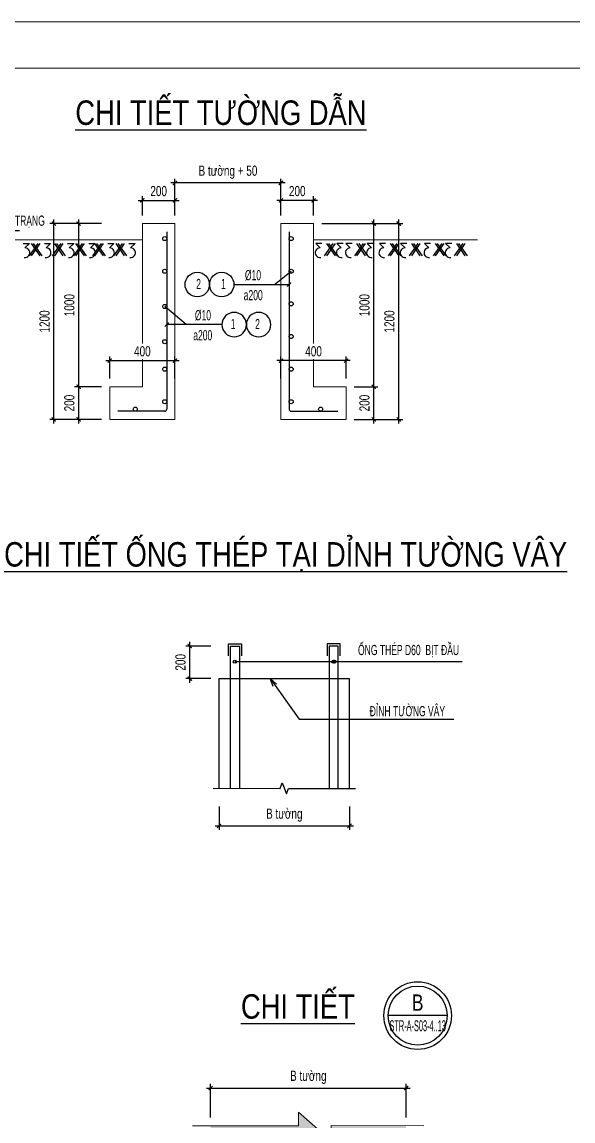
# Model space of a CAD drawing. Header units: millimetres. Extents: x -147841 to 368790, y -162721 to 84261.
# Drawn here: x 39003 to 52524, y -115066 to -88123 of the extents above; entities that cross this region are included whole.
import ezdxf
from ezdxf.enums import TextEntityAlignment as Align

# ---------------------------------------------------------------- set-up
doc = ezdxf.new("R2010")
doc.units = ezdxf.units.MM
doc.header["$LTSCALE"] = 1000
doc.header["$MEASUREMENT"] = 0
doc.header["$PDMODE"] = 1
doc.header["$PDSIZE"] = -10
doc.layers.get('0').update_dxf_attribs({"linetype": 'CONTINUOUS', "lineweight": 18})
doc.layers.get('DEFPOINTS').update_dxf_attribs({"color": 5, "linetype": 'CONTINUOUS', "lineweight": 18})
for name, color, linetype in [('0-Manh', 8, 'CONTINUOUS'), ('ccu11-Chidan', 9, 'CONTINUOUS'), ('ccu11-Manh', 8, 'CONTINUOUS'), ('ccu11-Thay', 7, 'CONTINUOUS'), ('ccu11-Thep', 4, 'CONTINUOUS'), ('ccu11-Thepdai', 6, 'CONTINUOUS'), ('d-chudan', 9, 'CONTINUOUS'), ('KC-Chidan', 9, 'CONTINUOUS'), ('KC-Cotthep', 8, 'CONTINUOUS'), ('KC-Dim', 8, 'CONTINUOUS'), ('KC-Hatch', 251, 'CONTINUOUS'), ('KC-Text', 31, 'CONTINUOUS'), ('THAY', 7, 'CONTINUOUS')]:
    doc.layers.add(name, color=color, linetype=linetype)
doc.layers.add('ccu11-Dim', color=8, linetype='CONTINUOUS', lineweight=18)
doc.layers.add('DIM', color=8, linetype='CONTINUOUS', lineweight=18)
doc.styles.add('ARIAL', font='arial.ttf', dxfattribs={"width": 0.7})
doc.styles.add('ccu11-dim', font='vnsimli.shx', dxfattribs={"width": 0.65, "bigfont": 'bigfont.shx'})
doc.styles.add('ccu11-VnAvantH', font='VHAVAN_3.TTF', dxfattribs={"width": 0.8})
doc.dimstyles.new('2.5-100x4', dxfattribs={"dimscale": 100, "dimtxt": 2.5, "dimasz": 1, "dimexe": 1, "dimexo": 2, "dimgap": 1, "dimtad": 1, "dimdec": 0, "dimlfac": 0.25, "dimdsep": 46, "dimtxsty": 'ARIAL', "dimblk": 'ARCHTICK', "dimcen": -1, "dimdle": 1, "dimclrd": 256, "dimclre": 256, "dimclrt": 1, "dimadec": 0, "dimazin": 2, "dimtfac": 0.1, "dimtdec": 0, "dimtmove": 0, "dimatfit": 1, "dimldrblk": 'ARCHTICK', "dimfxl": 1, "dimtvp": 0.833333, "dimtfill": 1, "dimtolj": 1, "dimtzin": 12, "dimarcsym": 0})
doc.dimstyles.new('2.5-100x8', dxfattribs={"dimscale": 100, "dimtxt": 2.5, "dimasz": 1, "dimexe": 1, "dimexo": 2, "dimgap": 1, "dimtad": 1, "dimdec": 1, "dimlfac": 0.125, "dimdsep": 46, "dimtxsty": 'ARIAL', "dimblk": 'ARCHTICK', "dimcen": -1, "dimdle": 1, "dimclrd": 256, "dimclre": 256, "dimclrt": 5, "dimadec": 0, "dimazin": 2, "dimtfac": 0.1, "dimtdec": 1, "dimtmove": 0, "dimatfit": 1, "dimldrblk": 'ARCHTICK', "dimfxl": 1, "dimtvp": 0.833333, "dimtfill": 1, "dimtolj": 1, "dimtzin": 12, "dimarcsym": 0})
doc.dimstyles.new('ccu11-100', dxfattribs={"dimscale": 100, "dimtxt": 2.5, "dimasz": 1, "dimexe": 1, "dimexo": 2, "dimgap": 1, "dimtad": 1, "dimdec": 1, "dimdsep": 46, "dimtxsty": 'ccu11-dim', "dimblk": 'ARCHTICK', "dimcen": -1, "dimdle": 1, "dimclrd": 256, "dimclre": 256, "dimclrt": 3, "dimadec": 0, "dimazin": 2, "dimtfac": 0.1, "dimtdec": 1, "dimtmove": 0, "dimatfit": 1, "dimldrblk": 'ARCHTICK', "dimfxl": 1, "dimtvp": 0.833333, "dimtolj": 1, "dimtzin": 12, "dimarcsym": 0})

# ---------------------------------------------------------------- blocks, each defined once
blk = doc.blocks.new('_ARCHTICK')
at = {"color": 0, "linetype": 'ByBlock', "const_width": 0.3}
blk.add_lwpolyline([(-0.5, -0.5), (0.5, 0.5)], dxfattribs=at)
blk = doc.blocks.new('*D29')
at = {"layer": 'ccu11-Dim', "lineweight": -2, "transparency": 16777216}
for p, q in [((41957, -92865), (41957, -92396)), ((42757, -92865), (42757, -92396)), ((41857, -92496), (42857, -92496))]:
    blk.add_line(p, q, dxfattribs=at)
at = {"layer": 'DEFPOINTS', "color": 0, "transparency": 16777216}
for p in [(41957, -93065), (42757, -93065)]:
    blk.add_point(p, dxfattribs=at)
at = {"layer": 'ccu11-Dim', "lineweight": -2, "transparency": 16777216, "xscale": 100, "yscale": 100, "zscale": 100, "rotation": 180}
blk.add_blockref('_ARCHTICK', (41957, -92496), dxfattribs=at)
at = {"layer": 'ccu11-Dim', "lineweight": -2, "transparency": 16777216, "xscale": 100, "yscale": 100, "zscale": 100}
blk.add_blockref('_ARCHTICK', (42757, -92496), dxfattribs=at)
at = {"layer": 'ccu11-Dim', "color": 1, "transparency": 16777216, "insert": (42357, -92269), "char_height": 250, "attachment_point": 5, "style": 'ARIAL', "bg_fill": 3, "box_fill_scale": 1.25, "bg_fill_color": 256, "bg_fill_true_color": 13158600, "bg_fill_transparency": 0}
blk.add_mtext('\\A1;200', dxfattribs=at)
at = {"layer": 'DEFPOINTS', "color": 0, "transparency": 16777216}
blk.add_point((42757, -92496), dxfattribs=at)
blk = doc.blocks.new('*D30')
at = {"layer": 'ccu11-Dim', "lineweight": -2, "transparency": 16777216}
for p, q in [((45357, -92865), (45357, -92396)), ((46157, -92865), (46157, -92396)), ((46257, -92496), (45257, -92496))]:
    blk.add_line(p, q, dxfattribs=at)
at = {"layer": 'DEFPOINTS', "color": 0, "transparency": 16777216}
for p in [(45357, -93065), (46157, -93065)]:
    blk.add_point(p, dxfattribs=at)
at = {"layer": 'ccu11-Dim', "lineweight": -2, "transparency": 16777216, "xscale": 100, "yscale": 100, "zscale": 100, "rotation": 180}
blk.add_blockref('_ARCHTICK', (45357, -92496), dxfattribs=at)
at = {"layer": 'ccu11-Dim', "lineweight": -2, "transparency": 16777216, "xscale": 100, "yscale": 100, "zscale": 100}
blk.add_blockref('_ARCHTICK', (46157, -92496), dxfattribs=at)
at = {"layer": 'ccu11-Dim', "color": 1, "transparency": 16777216, "insert": (45757, -92269), "char_height": 250, "attachment_point": 5, "style": 'ARIAL', "bg_fill": 3, "box_fill_scale": 1.25, "bg_fill_color": 256, "bg_fill_true_color": 13158600, "bg_fill_transparency": 0}
blk.add_mtext('\\A1;200', dxfattribs=at)
at = {"layer": 'DEFPOINTS', "color": 0, "transparency": 16777216}
blk.add_point((45357, -92496), dxfattribs=at)
blk = doc.blocks.new('*D31')
at = {"layer": 'ccu11-Dim', "lineweight": -2, "transparency": 16777216}
for p, q in [((40957, -93065), (40293, -93065)), ((40393, -92965), (40393, -97165)), ((40957, -97065), (40293, -97065))]:
    blk.add_line(p, q, dxfattribs=at)
at = {"layer": 'DEFPOINTS', "color": 0, "transparency": 16777216}
for p in [(41157, -93065), (40393, -97065), (41157, -97065)]:
    blk.add_point(p, dxfattribs=at)
at = {"layer": 'ccu11-Dim', "lineweight": -2, "transparency": 16777216, "xscale": 100, "yscale": 100, "zscale": 100}
for p, rotation in [((40393, -93065), 90), ((40393, -97065), 270)]:
    blk.add_blockref('_ARCHTICK', p, dxfattribs=dict(at, rotation=rotation))
at = {"layer": 'ccu11-Dim', "color": 1, "transparency": 16777216, "insert": (40166, -95065), "char_height": 250, "attachment_point": 5, "rotation": 90, "style": 'ARIAL', "bg_fill": 3, "box_fill_scale": 1.25, "bg_fill_color": 256, "bg_fill_true_color": 13158600, "bg_fill_transparency": 0}
blk.add_mtext('\\A1;1000', dxfattribs=at)
blk = doc.blocks.new('*D32')
at = {"layer": 'ccu11-Dim', "lineweight": -2, "transparency": 16777216}
for p, q in [((40393, -96965), (40393, -97965)), ((40957, -97065), (40293, -97065)), ((40957, -97865), (40293, -97865))]:
    blk.add_line(p, q, dxfattribs=at)
at = {"layer": 'DEFPOINTS', "color": 0, "transparency": 16777216}
for p in [(41157, -97065), (41157, -97865)]:
    blk.add_point(p, dxfattribs=at)
at = {"layer": 'ccu11-Dim', "lineweight": -2, "transparency": 16777216, "xscale": 100, "yscale": 100, "zscale": 100}
for p, rotation in [((40393, -97065), 90), ((40393, -97865), 270)]:
    blk.add_blockref('_ARCHTICK', p, dxfattribs=dict(at, rotation=rotation))
at = {"layer": 'ccu11-Dim', "color": 1, "transparency": 16777216, "insert": (40166, -97465), "char_height": 250, "attachment_point": 5, "rotation": 90, "style": 'ARIAL', "bg_fill": 3, "box_fill_scale": 1.25, "bg_fill_color": 256, "bg_fill_true_color": 13158600, "bg_fill_transparency": 0}
blk.add_mtext('\\A1;200', dxfattribs=at)
at = {"layer": 'DEFPOINTS', "color": 0, "transparency": 16777216}
blk.add_point((40393, -97865), dxfattribs=at)
blk = doc.blocks.new('*D33')
at = {"layer": 'ccu11-Dim', "lineweight": -2, "transparency": 16777216}
for p, q in [((40957, -93065), (39685, -93065)), ((39785, -97965), (39785, -92965)), ((40957, -97865), (39685, -97865))]:
    blk.add_line(p, q, dxfattribs=at)
at = {"layer": 'DEFPOINTS', "color": 0, "transparency": 16777216}
for p in [(39785, -93065), (41157, -93065), (41157, -97865)]:
    blk.add_point(p, dxfattribs=at)
at = {"layer": 'ccu11-Dim', "lineweight": -2, "transparency": 16777216, "xscale": 100, "yscale": 100, "zscale": 100}
for p, rotation in [((39785, -93065), 90), ((39785, -97865), 270)]:
    blk.add_blockref('_ARCHTICK', p, dxfattribs=dict(at, rotation=rotation))
at = {"layer": 'ccu11-Dim', "color": 1, "transparency": 16777216, "insert": (39558, -95465), "char_height": 250, "attachment_point": 5, "rotation": 90, "style": 'ARIAL', "bg_fill": 3, "box_fill_scale": 1.25, "bg_fill_color": 256, "bg_fill_true_color": 13158600, "bg_fill_transparency": 0}
blk.add_mtext('\\A1;1200', dxfattribs=at)
blk = doc.blocks.new('*D34')
at = {"layer": 'ccu11-Dim', "lineweight": -2, "transparency": 16777216}
for p, q in [((47057, -96424), (45257, -96424)), ((45357, -96865), (45357, -96324)), ((46957, -96865), (46957, -96324))]:
    blk.add_line(p, q, dxfattribs=at)
at = {"layer": 'DEFPOINTS', "color": 0, "transparency": 16777216}
for p in [(45357, -96424), (45357, -97065), (46957, -97065)]:
    blk.add_point(p, dxfattribs=at)
at = {"layer": 'ccu11-Dim', "lineweight": -2, "transparency": 16777216, "xscale": 100, "yscale": 100, "zscale": 100, "rotation": 180}
blk.add_blockref('_ARCHTICK', (45357, -96424), dxfattribs=at)
at = {"layer": 'ccu11-Dim', "lineweight": -2, "transparency": 16777216, "xscale": 100, "yscale": 100, "zscale": 100}
blk.add_blockref('_ARCHTICK', (46957, -96424), dxfattribs=at)
at = {"layer": 'ccu11-Dim', "color": 1, "transparency": 16777216, "insert": (46157, -96197), "char_height": 250, "attachment_point": 5, "style": 'ARIAL', "bg_fill": 3, "box_fill_scale": 1.25, "bg_fill_color": 256, "bg_fill_true_color": 13158600, "bg_fill_transparency": 0}
blk.add_mtext('\\A1;400', dxfattribs=at)
blk = doc.blocks.new('*D35')
at = {"layer": 'ccu11-Dim', "lineweight": -2, "transparency": 16777216}
for p, q in [((45457, -92068), (42657, -92068)), ((42757, -92568), (42757, -91968)), ((45357, -92568), (45357, -91968))]:
    blk.add_line(p, q, dxfattribs=at)
at = {"layer": 'DEFPOINTS', "color": 0, "transparency": 16777216}
for p in [(42757, -92068), (42757, -92768), (45357, -92768)]:
    blk.add_point(p, dxfattribs=at)
at = {"layer": 'ccu11-Dim', "lineweight": -2, "transparency": 16777216, "xscale": 100, "yscale": 100, "zscale": 100, "rotation": 180}
blk.add_blockref('_ARCHTICK', (42757, -92068), dxfattribs=at)
at = {"layer": 'ccu11-Dim', "lineweight": -2, "transparency": 16777216, "xscale": 100, "yscale": 100, "zscale": 100}
blk.add_blockref('_ARCHTICK', (45357, -92068), dxfattribs=at)
at = {"layer": 'ccu11-Dim', "color": 1, "transparency": 16777216, "insert": (44057, -91806), "char_height": 250, "attachment_point": 5, "style": 'ARIAL', "bg_fill": 3, "box_fill_scale": 1.25, "bg_fill_color": 256, "bg_fill_true_color": 13158600, "bg_fill_transparency": 0}
blk.add_mtext('\\A1;B tường + 50', dxfattribs=at)
blk = doc.blocks.new('*D36')
at = {"layer": 'ccu11-Dim', "lineweight": -2, "transparency": 16777216}
for p, q in [((46357, -93065), (48347, -93065)), ((48247, -97965), (48247, -92965)), ((47157, -97865), (48347, -97865))]:
    blk.add_line(p, q, dxfattribs=at)
at = {"layer": 'DEFPOINTS', "color": 0, "transparency": 16777216}
for p in [(46157, -93065), (48247, -93065), (46957, -97865)]:
    blk.add_point(p, dxfattribs=at)
at = {"layer": 'ccu11-Dim', "lineweight": -2, "transparency": 16777216, "xscale": 100, "yscale": 100, "zscale": 100}
for p, rotation in [((48247, -93065), 90), ((48247, -97865), 270)]:
    blk.add_blockref('_ARCHTICK', p, dxfattribs=dict(at, rotation=rotation))
at = {"layer": 'ccu11-Dim', "color": 1, "transparency": 16777216, "insert": (48019, -95465), "char_height": 250, "attachment_point": 5, "rotation": 90, "style": 'ARIAL', "bg_fill": 3, "box_fill_scale": 1.25, "bg_fill_color": 256, "bg_fill_true_color": 13158600, "bg_fill_transparency": 0}
blk.add_mtext('\\A1;1200', dxfattribs=at)
blk = doc.blocks.new('*D37')
at = {"layer": 'ccu11-Dim', "lineweight": -2, "transparency": 16777216}
for p, q in [((47635, -97965), (47635, -96965)), ((47157, -97065), (47735, -97065)), ((47157, -97865), (47735, -97865))]:
    blk.add_line(p, q, dxfattribs=at)
at = {"layer": 'DEFPOINTS', "color": 0, "transparency": 16777216}
for p in [(46957, -97065), (46957, -97865)]:
    blk.add_point(p, dxfattribs=at)
at = {"layer": 'ccu11-Dim', "lineweight": -2, "transparency": 16777216, "xscale": 100, "yscale": 100, "zscale": 100}
for p, rotation in [((47635, -97065), 90), ((47635, -97865), 270)]:
    blk.add_blockref('_ARCHTICK', p, dxfattribs=dict(at, rotation=rotation))
at = {"layer": 'ccu11-Dim', "color": 1, "transparency": 16777216, "insert": (47407, -97465), "char_height": 250, "attachment_point": 5, "rotation": 90, "style": 'ARIAL', "bg_fill": 3, "box_fill_scale": 1.25, "bg_fill_color": 256, "bg_fill_true_color": 13158600, "bg_fill_transparency": 0}
blk.add_mtext('\\A1;200', dxfattribs=at)
at = {"layer": 'DEFPOINTS', "color": 0, "transparency": 16777216}
blk.add_point((47635, -97065), dxfattribs=at)
blk = doc.blocks.new('*D38')
at = {"layer": 'ccu11-Dim', "lineweight": -2, "transparency": 16777216}
for p, q in [((47157, -93065), (47735, -93065)), ((47635, -97165), (47635, -92965)), ((47157, -97065), (47735, -97065))]:
    blk.add_line(p, q, dxfattribs=at)
at = {"layer": 'DEFPOINTS', "color": 0, "transparency": 16777216}
for p in [(46957, -93065), (47635, -93065), (46957, -97065)]:
    blk.add_point(p, dxfattribs=at)
at = {"layer": 'ccu11-Dim', "lineweight": -2, "transparency": 16777216, "xscale": 100, "yscale": 100, "zscale": 100}
for p, rotation in [((47635, -93065), 90), ((47635, -97065), 270)]:
    blk.add_blockref('_ARCHTICK', p, dxfattribs=dict(at, rotation=rotation))
at = {"layer": 'ccu11-Dim', "color": 1, "transparency": 16777216, "insert": (47407, -95065), "char_height": 250, "attachment_point": 5, "rotation": 90, "style": 'ARIAL', "bg_fill": 3, "box_fill_scale": 1.25, "bg_fill_color": 256, "bg_fill_true_color": 13158600, "bg_fill_transparency": 0}
blk.add_mtext('\\A1;1000', dxfattribs=at)
blk = doc.blocks.new('*D76')
at = {"layer": 'DEFPOINTS', "color": 0, "transparency": 16777216}
for p in [(43840, -107158), (47040, -107158), (47040, -107830)]:
    blk.add_point(p, dxfattribs=at)
at = {"layer": 'KC-Dim', "lineweight": -2, "transparency": 16777216}
for p, q in [((43840, -107358), (43840, -107930)), ((47040, -107358), (47040, -107930)), ((43740, -107830), (47140, -107830))]:
    blk.add_line(p, q, dxfattribs=at)
at = {"layer": 'KC-Dim', "lineweight": -2, "transparency": 16777216, "xscale": 100, "yscale": 100, "zscale": 100, "rotation": 180}
blk.add_blockref('_ARCHTICK', (43840, -107830), dxfattribs=at)
at = {"layer": 'KC-Dim', "lineweight": -2, "transparency": 16777216, "xscale": 100, "yscale": 100, "zscale": 100}
blk.add_blockref('_ARCHTICK', (47040, -107830), dxfattribs=at)
at = {"layer": 'KC-Dim', "color": 1, "transparency": 16777216, "insert": (45440, -107568), "char_height": 250, "attachment_point": 5, "style": 'ARIAL', "bg_fill": 3, "box_fill_scale": 1.25, "bg_fill_color": 256, "bg_fill_true_color": 13158600, "bg_fill_transparency": 0}
blk.add_mtext('\\A1;B tường', dxfattribs=at)
blk = doc.blocks.new('*D77')
at = {"layer": 'DEFPOINTS', "color": 0, "transparency": 16777216}
for p in [(43840, -103421), (43840, -104221)]:
    blk.add_point(p, dxfattribs=at)
at = {"layer": 'KC-Dim', "lineweight": -2, "transparency": 16777216}
for p, q in [((43640, -103421), (43021, -103421)), ((43121, -104321), (43121, -103321)), ((43640, -104221), (43021, -104221))]:
    blk.add_line(p, q, dxfattribs=at)
at = {"layer": 'KC-Dim', "lineweight": -2, "transparency": 16777216, "xscale": 100, "yscale": 100, "zscale": 100}
for p, rotation in [((43121, -103421), 90), ((43121, -104221), 270)]:
    blk.add_blockref('_ARCHTICK', p, dxfattribs=dict(at, rotation=rotation))
at = {"layer": 'KC-Dim', "color": 1, "transparency": 16777216, "insert": (42893, -103821), "char_height": 250, "attachment_point": 5, "rotation": 90, "style": 'ARIAL', "bg_fill": 3, "box_fill_scale": 1.25, "bg_fill_color": 256, "bg_fill_true_color": 13158600, "bg_fill_transparency": 0}
blk.add_mtext('\\A1;200', dxfattribs=at)
at = {"layer": 'DEFPOINTS', "color": 0, "transparency": 16777216}
blk.add_point((43121, -103421), dxfattribs=at)
blk = doc.blocks.new('att_thep_2')
blk.add_circle((-300, 0), 300)
at = {"color": 3, "style": 'ARIAL', "width": 0.6}
blk.add_attdef('DK', text='', height=250, dxfattribs=at).set_placement((467, 105), align=Align.CENTER)
at = {"color": 31, "style": 'ARIAL', "width": 0.6}
blk.add_attdef('SH', text='', height=250, dxfattribs=at).set_placement((-281, -111), align=Align.CENTER)
at = {"color": 2, "style": 'ARIAL', "width": 0.6}
blk.add_attdef('KC', text='', height=250, dxfattribs=at).set_placement((472, -355), align=Align.CENTER)
blk = doc.blocks.new('*U22')
for p, q in [((165, 0), (165, 452)), ((0, 184), (1212, 184)), ((0, 0), (329, 0)), ((45, 120), (284, 120)), ((165, 0), (45, 120)), ((165, 0), (284, 120))]:
    blk.add_line(p, q)
at = {"color": 251}
blk.add_solid([(45, 120), (165, 120), (165, 0)], dxfattribs=at)
at = {"color": 31, "ltscale": 10, "style": 'ARIAL', "width": 0.6}
blk.add_attdef('CCD1', (276, 278), '', height=200, dxfattribs=at)
blk = doc.blocks.new('*D127')
at = {"layer": 'DEFPOINTS', "color": 0, "transparency": 16777216}
for p in [(48429, -114257), (43629, -115182), (48429, -115182)]:
    blk.add_point(p, dxfattribs=at)
at = {"layer": 'KC-Dim', "lineweight": -2, "transparency": 16777216}
for p, q in [((43629, -114982), (43629, -114157)), ((48429, -114982), (48429, -114157)), ((43529, -114257), (48529, -114257))]:
    blk.add_line(p, q, dxfattribs=at)
at = {"layer": 'KC-Dim', "lineweight": -2, "transparency": 16777216, "xscale": 100, "yscale": 100, "zscale": 100, "rotation": 180}
blk.add_blockref('_ARCHTICK', (43629, -114257), dxfattribs=at)
at = {"layer": 'KC-Dim', "lineweight": -2, "transparency": 16777216, "xscale": 100, "yscale": 100, "zscale": 100}
blk.add_blockref('_ARCHTICK', (48429, -114257), dxfattribs=at)
at = {"layer": 'KC-Dim', "color": 5, "transparency": 16777216, "insert": (46029, -113995), "char_height": 250, "attachment_point": 5, "style": 'ARIAL', "bg_fill": 3, "box_fill_scale": 1.25, "bg_fill_color": 256, "bg_fill_true_color": 13158600, "bg_fill_transparency": 0}
blk.add_mtext('\\A1;B tường', dxfattribs=at)
blk = doc.blocks.new('ct-ve')
at = {"layer": 'ccu11-Chidan', "color": 7}
blk.add_lwpolyline([(484, 0), (-484, 0)], dxfattribs=at)
at = {"layer": 'ccu11-Chidan', "color": 9}
blk.add_circle((0, 0), 553, dxfattribs=at)
at = {"layer": 'ccu11-Chidan', "color": 3}
blk.add_circle((0, 0), 484, dxfattribs=at)
at = {"layer": 'ccu11-Chidan', "color": 7, "style": 'ccu11-VnAvantH', "width": 0.8}
blk.add_attdef('B', text='', height=250, dxfattribs=at).set_placement((0, 0), align=Align.BOTTOM_CENTER)
blk.add_attdef('B', text='', height=180, dxfattribs=at).set_placement((0, -76), align=Align.TOP_CENTER)
blk = doc.blocks.new('*D1105')
at = {"layer": 'ccu11-Dim', "lineweight": -2, "transparency": 16777216}
for p, q in [((41057, -96424), (42857, -96424)), ((41157, -96865), (41157, -96324)), ((42757, -96865), (42757, -96324))]:
    blk.add_line(p, q, dxfattribs=at)
at = {"layer": 'DEFPOINTS', "color": 0, "transparency": 16777216}
for p in [(42757, -96424), (41157, -97065), (42757, -97065)]:
    blk.add_point(p, dxfattribs=at)
at = {"layer": 'ccu11-Dim', "lineweight": -2, "transparency": 16777216, "xscale": 100, "yscale": 100, "zscale": 100, "rotation": 180}
blk.add_blockref('_ARCHTICK', (41157, -96424), dxfattribs=at)
at = {"layer": 'ccu11-Dim', "lineweight": -2, "transparency": 16777216, "xscale": 100, "yscale": 100, "zscale": 100}
blk.add_blockref('_ARCHTICK', (42757, -96424), dxfattribs=at)
at = {"layer": 'ccu11-Dim', "color": 1, "transparency": 16777216, "insert": (41957, -96197), "char_height": 250, "attachment_point": 5, "style": 'ARIAL', "bg_fill": 3, "box_fill_scale": 1.25, "bg_fill_color": 256, "bg_fill_true_color": 13158600, "bg_fill_transparency": 0}
blk.add_mtext('\\A1;400', dxfattribs=at)

msp = doc.modelspace()

# ---------------------------------------------------------------- hatches: boundary and pattern name
at = {"layer": 'KC-Hatch', "ltscale": 3000}
h = msp.add_hatch(dxfattribs=at)
h.set_pattern_fill('AR-CONC', color=251, scale=80)
h.set_pattern_definition([(50, (-7698.27, 3398.9), (573.8081, -50.2017), [60, -660]), (355, (-7698.27, 3398.9), (-111.001, 601.7537), [48, -528]), (100.45144, (-7650.45, 3394.73), (462.807, 551.552), [50.9922, -560.9137]), (46.1842, (-7698.3, 3558.9), (853.793, -132.4154), [90, -990]), (96.63564, (-7627.1, 3547.9), (747.7296, 779.295), [76.4883, -841.371]), (351.18416, (-7698.3, 3558.9), (747.7296, 779.295), [72, -792]), (21, (-7618.27, 3518.9), (477.5256, -322.0951), [60, -660]), (326, (-7618.27, 3518.9), (194.6523, 580.12), [48, -528]), (71.45144, (-7578.5, 3492.1), (672.178, 258.025), [50.9922, -560.9137]), (37.5, (-7698.27, 3398.92), (9.72788, 266.31508), [0, -521.6, 0, -536, 0, -530]), (7.5, (-7698.27, 3398.92), (210.45563, 315.52937), [0, -305.6, 0, -509.6, 0, -202]), (327.5, (-7876.67, 3398.92), (427.05795, -18.0439), [0, -200, 0, -624, 0, -828]), (317.5, (-7956.67, 3398.9), (466.5489, 80.084), [0, -260, 0, -414.4, 0, -588])])
h.paths.add_polyline_path([(43628.99, -128911.26), (45954.63, -128911.26), (45954.63, -128581.96), (46658.99, -129280.93), (46658.99, -128902.32), (48428.99, -128902.32), (48428.99, -122852.55), (47628.99, -122852.55), (47628.99, -118052.55), (48428.99, -118052.55), (48428.99, -115180.01), (46590.22, -115172.78), (46590.22, -115551.39), (45784.22, -114852.42), (45784.22, -115181.72), (43628.99, -115181.72)])

# ---------------------------------------------------------------- linework, layer by layer
msp.add_line((36997.68, -93465.24), (41956.75, -93465.24))
for points in [[(41956.75, -93065.24), (42756.75, -93065.24), (42756.75, -97865.24), (41156.75, -97865.24), (41156.75, -97065.24), (41956.75, -97065.24), (41956.75, -93065.24)], [(46156.75, -93065.24), (45356.75, -93065.24), (45356.75, -97865.24), (46956.75, -97865.24), (46956.75, -97065.24), (46156.75, -97065.24), (46156.75, -93065.24)]]:
    msp.add_lwpolyline(points)
at = {"layer": '0-Manh'}
msp.add_lwpolyline([(43690.38, -106909.75), (45340.38, -106910.14), (45390.41, -106772.78), (45490.35, -107047.55), (45540.38, -106910.18), (47190.38, -106910.57)], dxfattribs=at)
at = {"layer": 'ccu11-Thay'}
for p, q in [((43840.38, -104220.58), (47040.38, -104220.58)), ((43840.38, -106909.72), (43840.38, -104220.58)), ((47040.38, -106908.98), (47040.38, -104220.58))]:
    msp.add_line(p, q, dxfattribs=at)
at = {"layer": 'ccu11-Thep'}
for p, q in [((42556.75, -93265.24), (42556.75, -97615.24)), ((45556.75, -93265.24), (45556.75, -97615.24)), ((42506.75, -97665.24), (41356.75, -97665.24)), ((45606.75, -97665.24), (46756.75, -97665.24))]:
    msp.add_line(p, q, dxfattribs=at)
for points in [[(44120.38, -106908.98), (44120.38, -103420.58), (44340.38, -103420.58), (44340.38, -106908.98)], [(46760.38, -106908.98), (46760.38, -103420.58), (46540.38, -103420.58), (46540.38, -106908.98)]]:
    msp.add_lwpolyline(points, dxfattribs=at)
for centre in [(42506.68, -93433.06), (45606.83, -93433.06), (42506.68, -94233.06), (45606.83, -94233.06), (42506.68, -95097.42), (45606.83, -95033.06), (42506.68, -95961.77), (42506.68, -96633.06), (42506.68, -97433.06), (45606.83, -97433.06), (41783.02, -97615.24)]:
    msp.add_circle(centre, 50, dxfattribs=at)
for centre, start, end in [((42506.75, -97615.24), 270, 0), ((45606.75, -97615.24), 180, 270)]:
    msp.add_arc(centre, 50, start, end, dxfattribs=at)
at = {"layer": 'ccu11-Thepdai'}
for points in [[(44070.38, -103662.67), (44070.38, -103370.58), (44390.38, -103370.58), (44390.38, -103662.67)], [(46810.38, -103662.67), (46810.38, -103370.58), (46490.38, -103370.58), (46490.38, -103662.67)]]:
    msp.add_lwpolyline(points, dxfattribs=at)
at = {"layer": 'd-chudan'}
for p, q in [((45198.47, -94559.03), (45556.75, -94559.03)), ((43029.17, -95541.6), (42556.75, -95541.6))]:
    msp.add_line(p, q, dxfattribs=at)
for points in [[(44204.18, -94559.03), (44204.18, -94559.03), (45198.47, -94559.03), (45606.83, -94233.06)], [(43909.33, -95541.6), (43909.33, -95541.6), (43029.17, -95541.6), (42506.68, -95097.42)], [(49806.42, -103805.84), (44225.91, -103805.84)]]:
    msp.add_lwpolyline(points, dxfattribs=at)
for centre in [(44225.91, -103805.84), (46646.12, -103805.84), (46668.03, -103805.84)]:
    msp.add_circle(centre, 38.62, dxfattribs=at)
at = {"layer": 'DIM'}
msp.add_lwpolyline([(43184.64, -115181.72), (45784.22, -115181.72), (45784.22, -114852.42), (46590.22, -115551.39), (46590.22, -115172.78), (48864.32, -115181.72)], dxfattribs=at)
at = {"layer": 'THAY', "color": 8}
for p, q in [((39032.97, -93553.36), (39184.08, -93553.36)), ((39184.08, -93553.36), (39075.47, -93661.84)), ((39388.1, -93550.9), (39177.15, -93856.19)), ((39440.04, -93550.9), (39229.09, -93856.19)), ((39229.09, -93550.9), (39440.04, -93856.19)), ((39281.04, -93550.9), (39491.98, -93856.19)), ((39552.39, -93553.36), (39703.49, -93553.36)), ((39703.49, -93553.36), (39594.88, -93661.84)), ((41514.03, -93550.9), (41303.08, -93856.19)), ((41303.08, -93550.9), (41514.03, -93856.19)), ((41355.02, -93550.9), (41565.97, -93856.19)), ((41626.37, -93553.36), (41777.47, -93553.36)), ((41777.47, -93553.36), (41668.87, -93661.84)), ((48715.98, -93550.9), (48505.03, -93856.19)), ((48556.97, -93550.9), (48767.92, -93856.19)), ((48767.92, -93550.9), (48556.97, -93856.19)), ((48608.91, -93550.9), (48819.86, -93856.19)), ((49029.57, -93553.36), (48878.47, -93553.36)), ((48878.47, -93553.36), (48987.07, -93661.84)), ((49300.92, -93550.9), (49089.97, -93856.19)), ((49141.92, -93550.9), (49352.86, -93856.19)), ((49352.86, -93550.9), (49141.92, -93856.19)), ((49193.86, -93550.9), (49404.81, -93856.19)), ((49548.98, -93553.36), (49397.88, -93553.36)), ((49397.88, -93553.36), (49506.49, -93661.84)), ((49820.33, -93550.9), (49609.39, -93856.19)), ((49661.33, -93550.9), (49872.28, -93856.19)), ((49872.28, -93550.9), (49661.33, -93856.19)), ((49713.27, -93550.9), (49924.22, -93856.19))]:
    msp.add_line(p, q, dxfattribs=at)
for centre, start, end in [((39079.01, -93778.45), 258.919731, 91.735433), ((39598.42, -93778.45), 258.919731, 91.735433), ((41672.4, -93778.45), 258.919731, 91.735433), ((48983.54, -93778.45), 88.264567, 281.080269), ((49502.95, -93778.45), 88.264567, 281.080269)]:
    msp.add_arc(centre, 116.66, start, end, dxfattribs=at)

# ---------------------------------------------------------------- block references
at = {"layer": 'ccu11-Chidan'}
ref = msp.add_blockref('ct-ve', (48711.91, -112482.39), dxfattribs=dict(at, xscale=1.5, yscale=1.5, zscale=1.5))
ref.add_attrib('B', 'B', dxfattribs={"color": 7, "height": 400, "style": 'ccu11-VnAvantH', "width": 0.8}).set_placement((48711.91, -112482.39), align=Align.BOTTOM_CENTER)
ref.add_attrib('B', 'STR-A-S03-4..13', dxfattribs={"color": 31, "height": 270, "style": 'ccu11-VnAvantH', "width": 0.4}).set_placement((48711.91, -112595.86), align=Align.TOP_CENTER)
at = {"layer": 'ccu11-Dim', "xscale": 100, "yscale": 100, "zscale": 100}
for p in [(45556.75, -94559.03), (42556.75, -95541.6)]:
    msp.add_blockref('_ARCHTICK', p, dxfattribs=at)
at = {"layer": 'KC-Cotthep'}
ref = msp.add_blockref('att_thep_2', (43604.18, -94559.03), dxfattribs=at)
ref.add_attrib('SH', '2', dxfattribs={"layer": '0', "color": 31, "height": 250, "style": 'ARIAL', "width": 0.6}).set_placement((43335.99, -94670.51), align=Align.CENTER)
ref = msp.add_blockref('att_thep_2', (44204.18, -94559.03), dxfattribs=at)
ref.add_attrib('KC', 'a200', dxfattribs={"layer": '0', "color": 2, "height": 250, "style": 'ARIAL', "width": 0.6}).set_placement((44677.12, -94943.83), align=Align.CENTER)
ref.add_attrib('DK', '%%C10', dxfattribs={"layer": '0', "color": 175, "height": 250, "style": 'ARIAL', "width": 0.6}).set_placement((44671.6, -94453.62), align=Align.CENTER)
ref.add_attrib('SH', '1', dxfattribs={"layer": '0', "color": 31, "height": 250, "style": 'ARIAL', "width": 0.6}).set_placement((43946.73, -94670.51), align=Align.CENTER)
ref = msp.add_blockref('att_thep_2', (43909.33, -95541.6), dxfattribs=dict(at, xscale=-1))
ref.add_attrib('KC', 'a200', dxfattribs={"layer": '0', "color": 2, "height": 250, "style": 'ARIAL', "width": 0.6}).set_placement((43438.85, -95926.4), align=Align.CENTER)
ref.add_attrib('DK', '%%C10', dxfattribs={"layer": '0', "color": 175, "height": 250, "style": 'ARIAL', "width": 0.6}).set_placement((43443.45, -95436.19), align=Align.CENTER)
ref.add_attrib('SH', '1', dxfattribs={"layer": '0', "color": 31, "height": 250, "style": 'ARIAL', "width": 0.6}).set_placement((44182.43, -95653.08), align=Align.CENTER)
ref = msp.add_blockref('att_thep_2', (44509.33, -95541.6), dxfattribs=dict(at, xscale=-1))
ref.add_attrib('SH', '2', dxfattribs={"layer": '0', "color": 31, "height": 250, "style": 'ARIAL', "width": 0.6}).set_placement((44782.43, -95653.08), align=Align.CENTER)

# ---------------------------------------------------------------- texts
at = {"layer": 'KC-Text', "style": 'ARIAL', "width": 0.8}
for s, p in [('%%UCHI TIẾT TƯỜNG DẪN', (43884.42, -90645.98)), ('%%UCHI TIẾT ỐNG THÉP TẠI DỈNH TƯỜNG VÂY', (45471.59, -101474)), ('%%UCHI TIẾT', (45772.67, -112557.39))]:
    msp.add_text(s, height=600, dxfattribs=at).set_placement(p, align=Align.CENTER)
at = {"layer": 'KC-Text', "color": 1, "style": 'ARIAL', "width": 0.6}
for s, p in [('ỐNG THÉP D60  BỊT ĐẦU', (47248.3, -103643.49)), ('ĐỈNH TƯỜNG VÂY', (47535.63, -105142.92))]:
    msp.add_text(s, height=250, dxfattribs=at).set_placement(p)

# ---------------------------------------------------------------- leaders
at = {"layer": 'ccu11-Manh'}
msp.add_leader([(45089.57, -104220.58), (45800.24, -105216.48), (49602.04, -105216.48)], dimstyle='ccu11-100', override={"dimasz": 2, "dimgap": 1, "dimtad": 0, "dimldrblk": 'Open30'}, dxfattribs=at)

# ---------------------------------------------------------------- next in the draw order: dimensions: what is measured, and where the dimension line sits
at = {"layer": 'ccu11-Dim'}
for base, p1, p2, picture, middle in [((42756.75, -92496.24), (41956.75, -93065.24), (42756.75, -93065.24), '*D29', (42356.75, -92268.6)), ((45356.75, -92496.24), (46156.75, -93065.24), (45356.75, -93065.24), '*D30', (45756.75, -92268.6)), ((45356.75, -96424.18), (46956.75, -97065.24), (45356.75, -97065.24), '*D34', (46156.75, -96196.54))]:
    dim = msp.add_linear_dim(base=base, p1=p1, p2=p2, dimstyle='2.5-100x4', dxfattribs=at)
    dim.commit()
    dim.dimension.update_dxf_attribs({"geometry": picture, "text_midpoint": middle})
dim = msp.add_linear_dim(base=(40393.33, -97065.24), p1=(41156.75, -93065.24), p2=(41156.75, -97065.24), angle=90, dimstyle='2.5-100x4', dxfattribs=at)
dim.commit()
dim.dimension.update_dxf_attribs({"geometry": '*D31', "text_midpoint": (40165.69, -95065.24)})
at = {"layer": 'KC-Dim'}
dim = msp.add_linear_dim(base=(43120.93, -103420.58), p1=(43840.38, -104220.58), p2=(43840.38, -103420.58), angle=90, dimstyle='2.5-100x4', dxfattribs=at)
dim.commit()
dim.dimension.update_dxf_attribs({"geometry": '*D77', "text_midpoint": (42893.29, -103820.58)})
for base, p1, p2, dimstyle, picture, middle in [((47040.38, -107830.5), (43840.38, -107157.82), (47040.38, -107157.82), '2.5-100x4', '*D76', (45440.38, -107568.07)), ((48428.99, -114257.45), (43628.99, -115181.72), (48428.99, -115181.72), '2.5-100x8', '*D127', (46028.99, -113995.02))]:
    dim = msp.add_linear_dim(base=base, p1=p1, p2=p2, text='B tường', dimstyle=dimstyle, dxfattribs=at)
    dim.commit()
    dim.dimension.update_dxf_attribs({"geometry": picture, "text_midpoint": middle})

# ---------------------------------------------------------------- next in the draw order: linework, layer by layer
at = {"layer": 'ccu11-Thep'}
for centre in [(45606.83, -95833.06), (45606.83, -96633.06)]:
    msp.add_circle(centre, 50, dxfattribs=at)

# ---------------------------------------------------------------- next in the draw order: dimensions: what is measured, and where the dimension line sits
at = {"layer": 'ccu11-Dim'}
dim = msp.add_linear_dim(base=(42756.75, -92068.21), p1=(45356.75, -92767.83), p2=(42756.75, -92767.83), text='B tường + 50', dimstyle='2.5-100x4', dxfattribs=at)
dim.commit()
dim.dimension.update_dxf_attribs({"geometry": '*D35', "text_midpoint": (44056.75, -91805.77)})
for base, p1, p2, picture, middle in [((48246.97, -93065.24), (46956.75, -97865.24), (46156.75, -93065.24), '*D36', (48019.33, -95465.24)), ((40393.33, -97865.24), (41156.75, -97065.24), (41156.75, -97865.24), '*D32', (40165.69, -97465.24))]:
    dim = msp.add_linear_dim(base=base, p1=p1, p2=p2, angle=90, dimstyle='2.5-100x4', dxfattribs=at)
    dim.commit()
    dim.dimension.update_dxf_attribs({"geometry": picture, "text_midpoint": middle})

# ---------------------------------------------------------------- next in the draw order: linework, layer by layer
at = {"layer": 'ccu11-Thep'}
msp.add_circle((46330.49, -97615.24), 50, dxfattribs=at)
at = {"layer": 'THAY', "color": 8}
for p, q in [((46360.79, -93553.36), (46209.69, -93553.36)), ((46209.69, -93553.36), (46318.29, -93661.84)), ((46632.14, -93550.9), (46421.19, -93856.19)), ((46473.13, -93550.9), (46684.08, -93856.19)), ((46684.08, -93550.9), (46473.13, -93856.19)), ((46525.07, -93550.9), (46736.02, -93856.19)), ((48196.57, -93550.9), (47985.62, -93856.19)), ((48037.56, -93550.9), (48248.51, -93856.19)), ((48248.51, -93550.9), (48037.56, -93856.19)), ((48089.5, -93550.9), (48300.45, -93856.19)), ((48444.63, -93553.36), (48293.52, -93553.36)), ((48293.52, -93553.36), (48402.13, -93661.84))]:
    msp.add_line(p, q, dxfattribs=at)
for centre in [(46314.76, -93778.45), (48398.6, -93778.45)]:
    msp.add_arc(centre, 116.66, 88.264567, 281.080269, dxfattribs=at)

# ---------------------------------------------------------------- next in the draw order: dimensions: what is measured, and where the dimension line sits
at = {"layer": 'ccu11-Dim'}
for base, p1, p2, angle, picture, middle in [((39785.31, -93065.24), (41156.75, -97865.24), (41156.75, -93065.24), 270, '*D33', (39557.66, -95465.24)), ((47635.02, -97065.24), (46956.75, -97865.24), (46956.75, -97065.24), 90, '*D37', (47407.38, -97465.24))]:
    dim = msp.add_linear_dim(base=base, p1=p1, p2=p2, angle=angle, dimstyle='2.5-100x4', dxfattribs=at)
    dim.commit()
    dim.dimension.update_dxf_attribs({"geometry": picture, "text_midpoint": middle})

# ---------------------------------------------------------------- next in the draw order: linework, layer by layer
at = {"layer": 'THAY', "color": 8}
for p, q in [((39956.61, -93550.9), (39745.66, -93856.19)), ((40008.55, -93550.9), (39797.6, -93856.19)), ((39797.6, -93550.9), (40008.55, -93856.19)), ((39849.55, -93550.9), (40060.49, -93856.19)), ((40120.9, -93553.36), (40272, -93553.36)), ((40272, -93553.36), (40163.39, -93661.84)), ((40476.02, -93550.9), (40265.07, -93856.19)), ((40527.96, -93550.9), (40317.02, -93856.19)), ((40317.02, -93550.9), (40527.96, -93856.19)), ((40368.96, -93550.9), (40579.91, -93856.19)), ((40640.31, -93553.36), (40791.41, -93553.36)), ((40791.41, -93553.36), (40682.81, -93661.84)), ((40942.67, -93550.9), (40731.73, -93856.19)), ((40994.62, -93550.9), (40783.67, -93856.19)), ((40783.67, -93550.9), (40994.62, -93856.19)), ((40835.61, -93550.9), (41046.56, -93856.19)), ((41106.96, -93553.36), (41258.06, -93553.36)), ((41258.06, -93553.36), (41149.46, -93661.84)), ((41462.09, -93550.9), (41251.14, -93856.19))]:
    msp.add_line(p, q, dxfattribs=at)
for centre in [(40166.93, -93778.45), (40686.34, -93778.45), (41152.99, -93778.45)]:
    msp.add_arc(centre, 116.66, 258.919731, 91.735433, dxfattribs=at)

# ---------------------------------------------------------------- next in the draw order: block references
at = {"layer": 'KC-Chidan', "xscale": 1.25, "yscale": 1.25, "zscale": 1.25}
msp.add_blockref('*U22', (37425.83, -93465.24), dxfattribs=at).add_auto_attribs({'CCD1': 'CỐT HIỆN TRẠNG'})

# ---------------------------------------------------------------- next in the draw order: dimensions: what is measured, and where the dimension line sits
at = {"layer": 'ccu11-Dim'}
dim = msp.add_linear_dim(base=(47635.02, -93065.24), p1=(46956.75, -97065.24), p2=(46956.75, -93065.24), angle=90, dimstyle='2.5-100x4', dxfattribs=at)
dim.commit()
dim.dimension.update_dxf_attribs({"geometry": '*D38', "text_midpoint": (47407.38, -95065.24)})

# ---------------------------------------------------------------- next in the draw order: linework, layer by layer
msp.add_line((46156.75, -93465.24), (50183.31, -93465.24))
at = {"layer": 'DEFPOINTS'}
for points in [[(21476.35, -147822.59), (106001.1, -147822.59), (106001.1, -88122.59), (21476.35, -88122.59)], [(97092.37, -146296.45), (23433.46, -146296.45), (23433.46, -89251.35), (97092.37, -89251.35)]]:
    msp.add_lwpolyline(points, close=True, dxfattribs=at)
at = {"layer": 'THAY', "color": 8}
for p, q in [((46880.2, -93553.36), (46729.1, -93553.36)), ((46729.1, -93553.36), (46837.7, -93661.84)), ((47101.83, -93553.36), (46950.73, -93553.36)), ((46950.73, -93553.36), (47059.33, -93661.84)), ((47373.18, -93550.9), (47162.24, -93856.19)), ((47214.18, -93550.9), (47425.12, -93856.19)), ((47425.12, -93550.9), (47214.18, -93856.19)), ((47266.12, -93550.9), (47477.07, -93856.19)), ((47621.24, -93553.36), (47470.14, -93553.36)), ((47470.14, -93553.36), (47578.75, -93661.84)), ((47925.21, -93553.36), (47774.11, -93553.36)), ((47774.11, -93553.36), (47882.72, -93661.84))]:
    msp.add_line(p, q, dxfattribs=at)
for centre in [(46834.17, -93778.45), (47055.8, -93778.45), (47575.21, -93778.45), (47879.18, -93778.45)]:
    msp.add_arc(centre, 116.66, 88.264567, 281.080269, dxfattribs=at)

# ---------------------------------------------------------------- next in the draw order: dimensions: what is measured, and where the dimension line sits
at = {"layer": 'ccu11-Dim'}
dim = msp.add_linear_dim(base=(42756.75, -96424.18), p1=(41156.75, -97065.24), p2=(42756.75, -97065.24), angle=180, dimstyle='2.5-100x4', dxfattribs=at)
dim.commit()
dim.dimension.update_dxf_attribs({"geometry": '*D1105', "text_midpoint": (41956.75, -96196.54)})

doc.saveas('drawing.dxf')
